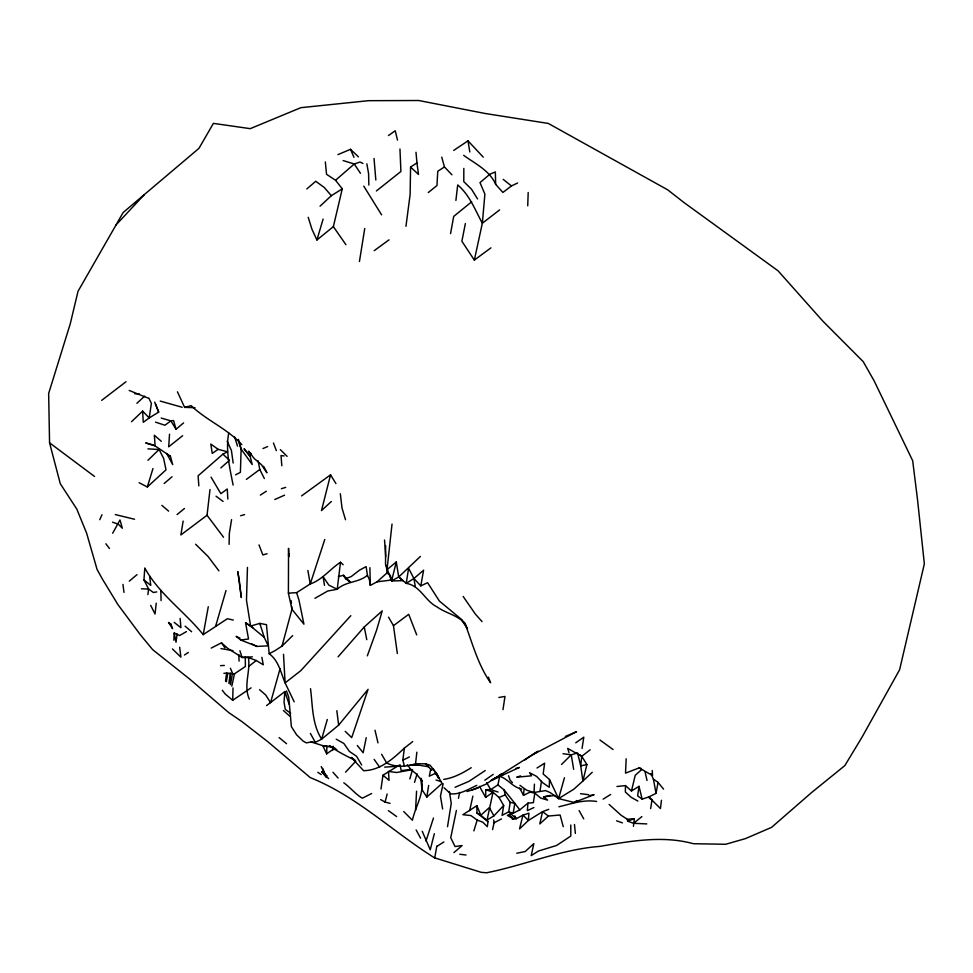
<?xml version="1.0" encoding="UTF-8"?>
<svg xmlns="http://www.w3.org/2000/svg" width="973" height="973" viewBox="0 0 973 973"><rect width="100%" height="100%" fill="white"/><g stroke="black" fill="none" stroke-linecap="round" stroke-linejoin="round"><path stroke-width="1.46" d="M463.829 168.426L463.793 181.635L471.491 189.188L477.573 198.954M385.649 545.561L385.527 564.376L391.584 580.954L402.956 580.662L398.699 576.989L396.303 561.956L387.023 569.631L392.034 524.046M247.458 567.393L246.485 600.268L250.596 626.065L264.315 637.424L267.453 644.321M550.317 795.391L543.712 796.851L547.592 800.122L540.611 798.03L534.846 793.117L533.35 802.664L527.974 803.102L519.801 809.889L513.185 813.221L508.745 811.786L502.08 815.362L503.698 805.486L498.991 797.495L493.019 792.229L485.649 797.41L485.746 789.662L490.72 789.626L498.091 792.034M616.967 786.5L625.481 785.6L625.359 792.01L631.295 797.41L637.874 801.047M229.105 544.357L229.336 533.423L231.586 519.618M421.309 778.424C424.921 792.8 415.362 806.459 412.406 820.263L403.71 811.555M251.083 687.862L232.705 700.268L233.021 687.935M537.023 768.001L544.612 763.209L543.165 773.985L549.49 779.482L549.283 787.291L542.618 782.657L536.634 776.418L529.507 772.671L531.513 775.809L516.736 777.208L520.616 775.907M334.919 748.091L326.685 753.844L326.916 745.792M527.731 205.814L528.193 192.484M415.568 810.254L416.566 791.207M173.851 640.258L174.24 632.985L179.604 635.527L186.463 631.586M415.994 152.25L416.955 162.917L410.57 167.052L410.132 194.466L405.96 226.308M519.971 785.32L526.466 790.112L533.995 792.496L534.445 784.141M633.423 826.357L634.36 818.646L627.366 819.315L621.005 815.167L609.134 804.452M169.521 434.201L168.694 446.814L182.644 435.697M147.872 594.625L148.614 589.018L143.955 579.932L144.795 568.001C159.11 594.199 184.663 611.579 203.211 634.639L227.378 618.731L233.289 620.069M266.578 705.583L284.834 691.596L284.031 702.214L285.296 709.378L290.696 713.294M527.974 803.102L527.354 810.643L533.897 807.554M533.654 792.873L530.103 792.119L523.523 795.318L524.009 789.444M343.165 564.741L340.514 562.272L337.205 589.285L327.779 590.988L314.936 598.322M210.01 489.504L207.042 515.264L180.869 534.943L183.155 521.078M332.851 750.122L333.228 746.194M626.174 758.782L625.517 773.121L639.152 767.904L641.292 768.512M590.161 749.794L581.745 756.325L580.699 765.873L582.912 781.015L573.778 789.249L558.575 798.59L550.134 792.557L545.549 790.599L533.995 792.496M381.623 754.294L386.719 763.063C395.78 767.417 406.228 766.858 415.568 763.732L416.858 752.202M455.899 200.438L457.711 184.919C469.679 195.135 475.055 209.84 482.34 223.243L474.338 260.095L461.883 241.255L465.374 223.535M661.47 800.28L660.448 808.527L648.821 796.936L642.144 799.137L637.619 795.853L639.018 786.342L631.477 790.976L625.481 785.6M156.252 603.199L155.035 613.999L150.681 605.34M404.452 766.201L402.834 760.181L404.379 748.091L412.686 741.596M177.11 633.995L176.028 642.229L174.24 632.985M225.517 681.064L226.575 673.17L234.481 673.839L245.391 666.469L245.281 656.933M228.898 683.46L230.285 673.073L230.455 684.676L232.511 673.255L230.382 668.22M488.02 821.54L487.327 826.673L482.803 822.197L477.196 820.093L470.932 815.556L462.868 814.717L476.855 805.693L480.844 815.228L488.02 821.54L476.989 813.002L476.855 805.693M380.978 789.042L382.973 775.226L398.869 765.35M540.039 790.891L541.487 781.258M364.741 228.509L359.438 261.53M502.98 709.658L504.987 696.437L498.894 697.471M499.684 776.101L497.933 784.883L504.099 789.906L505.206 794.88L510.168 802.336L508.745 811.786L516.262 818.731L522.963 815.106L528.923 813.185L528.388 820.458L519.546 828.887L522.963 815.106L528.388 820.458L542.557 811.652L548.772 809.329M582.061 748.444L583.788 737.193L575.736 742.813M211.202 648.079L221.479 642.825L227.864 648.468L242.034 657.432L248.37 657.541C250.766 671.382 243.189 685.673 249.343 699.149M420.774 778.412L421.99 789.577L426.794 797.082L428.679 785.418M513.185 813.221L514.814 803.321L504.099 789.906M436.804 846.133L434.724 857.943M226.368 681.745L227.84 673.231M456.41 810.4L450.73 837.729L455.036 846.522L462.102 845.561L453.917 852.603M461.749 619.631L439.37 601.034L427.597 582.693L420.798 585.88L423.596 570.202L413.902 578.509L406.203 583.362L398.699 576.989L391.584 580.954L390.319 575.14M203.211 634.639L208.283 606.726M650.365 798.553L648.821 796.936L656.045 793.36L658.04 782.365L653.406 779.093L650.901 773.62M450.548 233.617L453.698 216.407L471.686 201.8M233.119 485.089C229.81 468.135 225.42 450.256 228.728 432.997M650.633 808.599L652.092 799.611L649.392 798.395M458.465 798.31L459.645 792.399M447.531 826.673L451.253 803.345L449.368 791.523M366.225 737.704L363.16 752.749L357.273 745.476M430.808 768.743L429.3 776.186L435.332 773.401L437.218 775.372M231.817 686.184L234.481 673.839M443.129 783.703L440.453 796.133L442.63 808.989M492.593 829.58L494.065 822.793L493.7 819.971M325.335 161.907L326.539 174.289L335.539 180.26L342.277 188.835L333.362 226.624L316.918 240.003L311.992 229.324L308.21 217.295M469.643 810.655L472.878 796.157M631.477 790.976L635.235 775.323L641.827 769.436M579.677 754.622L581.745 756.325L586.901 764.547L582.912 781.015L592.241 772.307M391.584 580.954L396.303 561.956M239.99 638.203L236.123 636.33L240.708 640.003L248.541 639.006L245.549 622.744L250.596 626.065L259.767 623.389L266.456 624.678L269.193 653.759L275.225 650.511L282.036 646.084L291.936 609.28L291.657 606.349M434.335 833.703L430.248 849.806L422.233 831.331M390.064 803.357L385.065 802.08L387.145 794.004M280.09 668.609L270.555 702.664L265.775 695.063L259.584 689.675M335.916 483.569L330.552 474.824L321.479 510.618L331.343 501.509M589.2 795.707L594.102 794.661L574.07 802.457L558.575 798.59L564.462 777.719M327.317 719.473L321.637 739.152L315.337 742.387L311.19 741.985L306.313 742.873L303.077 741.049L296.643 734.846L291.377 726.649L288.75 697.288L286.463 690.915M215.678 626.077L226.004 590.514M409.815 778.911L412.528 769.619L396.68 772.513L388.47 771.419L389.054 780.358L382.973 775.226M316.918 240.003L323.109 219.071M414.522 782.377L417.076 773.949M139.127 482.73L147.337 486.974L152.98 468.5M473.863 830.893L477.196 820.093M324.763 539.516L310.253 583.946L296.607 592.654L288.397 593.129L288.555 548.346L288.75 555.461M425.979 841.098L433.471 818.074M367.332 655.851L376.563 630.285L382.243 610.862L364.255 626.965L338.057 656.86M99.745 519.679L101.995 514.741M116.042 224.933L78.022 291.292L70.251 323.839L48.65 393.469L49.562 442.837L60.29 483.727L76.794 509.074L86.633 533.204L97.081 569.46L102.189 578.728L117.928 604.61L140.562 635.028L152.664 649.648L189.759 679.13L228.874 712.698L241.73 721.443L267.611 741.535L310.265 777.609C356.763 796.267 392.63 831.562 434.517 857.821L481.258 872.343L486.646 872.757C524.739 865.228 561.02 849.368 599.988 846.376C630.699 841.049 662.844 835.272 693.433 843.725L725.736 844.272L745.5 838.592L771.589 827.354L811.628 792.509L844.832 765.605L862.005 737.206L899.599 669.765L924.35 563.878L917.551 499.842L912.674 460.703L874.058 380.711L863.185 361.615L822.611 320.895L778.084 270.835L684.128 202.652L667.66 189.808L548.298 123.437L485.004 113.464L418.755 100.511L368.536 100.681L300.864 107.675L250.243 128.655L213.391 123.376L198.978 148.334L123.097 212.564L116.042 224.933L144.284 194.673M112.686 533.192L119.983 520.008L122.343 528.23L118.28 524.143L112.515 522.185M310.533 688.689C312.686 705.79 312.005 724.07 321.637 739.152L338.653 725.14L368.074 689.334L351.703 737.619L345.22 731.331M345.561 772.173L355.814 761.19M485.746 789.662L493.019 792.229L487.047 820.008L493.919 815.885L503.698 805.486M350.827 615.678L300.876 670.592L285.101 682.912L294.211 701.837M420.385 556.434L398.699 576.989M561.543 764.474L571.248 754.805L577.597 752.932L580.699 765.873L586.901 764.547M282.036 646.084L292.678 635.612M147.957 460.29L159.086 449.502L163.598 458.344L166.018 469.825L147.337 486.974M426.794 797.082L442.314 783.216M131.537 421.686L142.642 411.117L149.197 417.928L158.684 412.114L154.719 402.104M320.044 206.179L331.343 195.695L342.277 188.835M136.901 403.296L144.661 396.145M548.407 816.043L539.784 823.961L542.557 811.652L548.407 816.043L560.107 815.009L563.245 826.685M338.324 576.661L343.42 575.274L345.561 578.692L351.204 576.575L359.536 570.142L366.116 566.59L367.441 575.311L369.351 579.519L370.324 585.393L377.038 581.83L386.938 573L386.378 565.508M404.379 748.091C393.031 758.855 379.981 770.494 363.622 770.689L351.314 757.432L354.987 760.241C345.914 755.851 337.278 751.411 329.154 745.61L336.792 749.599M220.847 467.916L229.409 460.302L222.926 454.148L198.103 475.821L198.833 485.892M335.539 180.26L354.281 163.987L359.998 162.029L362.953 163.464M306.811 188.944L315.739 181.282L324.362 187.558L331.343 195.695M164.169 483.484L172.039 476.77M129.275 581.173L136.974 574.654M161.202 418.074L170.895 420.859L176.004 429.239L183.593 422.914M177.062 514.583L184.432 508.502M376.417 190.963L400.912 171.455L399.964 149.027M428.254 192.581L436.962 185.539L437.753 171.284L444.43 166.942L441.754 157.103M627.366 819.315L627.694 821.163L633.581 823.304L641.864 816.602M499.611 209.913L482.34 223.243L484.895 194.126L480.005 182.62L489.869 174.216L495.342 171.941L495.671 184.371L502.907 192.459L511.457 185.94L517.587 182.997M249.137 666.091L256.264 660.521L263.269 664.778L261.871 657.322M101.678 400.365L126.004 381.732M258.088 460.752L259.803 469.46L246.388 479.385M301.581 495.902L330.552 474.824M340.514 562.272C330.042 569.01 322.343 579.823 310.253 583.946L307.869 570.421M397.337 653.442L393.469 625.675L408.721 614.328L416.712 634.919M474.338 260.095L490.915 247.872M485.247 770.555L468.925 781.343L455.048 787.303M374.191 250.681L389.018 239.845M388.47 135.551L395.22 130.747L397.507 140.088M483.253 157.139L468.001 140.842L453.698 150.438M496.729 777.099L485.405 784.433L471.856 790.003M499.052 775.469L501.387 773.839M484.809 780.237L493.202 774.386M218.134 449.331L212.248 453.406L210.813 444.065L218.134 449.331L227.536 451.776L222.926 454.148M498.906 775.785L493.226 779.531L538.13 751.132M574.07 802.457L577.038 800.499M184.469 655.011L188.324 652.469M524.715 760.01L536.914 751.934M497.933 784.883L490.72 789.626L486.67 782.669M260.326 495.099L266.31 491.243M437.035 846.291L443.907 841.961M603.126 799.149L610.618 794.479M471.212 767.697C462.807 773.036 453.673 777.962 443.7 779.397M515.763 768.402L519.424 767.454L491.304 780.346L495.099 778.072M367.441 575.311C358.344 582.936 345.987 581.112 337.205 589.285L328.825 585.101L323.085 576.685L324.496 585.381M501.509 818.913L494.065 822.793M532.863 754.647L576.563 731.66L565.313 736.476M391.693 578.923L389.042 580.334L377.038 581.83M510.545 814.024L507.395 815.41L513.622 818.974L516.262 818.731L514.79 815.861M235.563 474.836L240.392 472.367L241.134 449.052L238.421 439.395M496.364 777.828L503.479 774.228L491.304 780.346M274.787 499.502L284.554 495.184M402.834 760.181L409.438 756.945M476.782 785.369C468.512 789.176 460.29 794.613 450.779 793.859L444.029 787.765M371.662 793.518L362.297 798.201C355.279 794.029 350.377 787.534 343.797 782.803M358.465 156.872L350.511 149.319L337.947 154.61M262.978 448.529L267.636 446.558M498.991 797.495L505.206 794.88M627.694 821.163L634.36 818.646M466.991 791.535L478.254 787.984M281.379 488.701L285.709 487.388M558.891 806.775C571.346 803.807 583.484 799.356 596.619 801.46M240.599 515.739L244.551 514.62M267.101 553.746L262.844 554.926L259 544.904M177.439 391.803L184.615 407.371L191.122 405.644C206.641 420.506 227.5 428.777 241.851 444.649M156.738 591.9L153.369 592.508L148.614 589.018L141.426 588.811M224.349 665.447L220.506 665.654M512.272 819.169L513.622 818.974L509.049 814.559M543.712 796.851L555.024 795.464M240.708 640.003L256.981 646.425L267.563 645.865M384.676 767.125L399.623 766.152M415.568 763.732L425.529 763.854L429.969 765.131L436.318 773.012L441.414 782.316M223.875 673.28L226.575 673.17M252.335 656.86L242.034 657.432L239.917 650.73M516.785 853.236L525.213 851.509L533.836 843.627L531.209 855.62L538.41 851.047L556.592 845.476L570.81 836.05L570.798 825.007M422.16 781.222L416.894 774.52L410.801 769.351L401.18 770.652L399.964 764.669M325.566 745.805L322.878 745.817L326.685 753.844M409.84 765.252L419.399 765.277L428.631 766.748L425.529 763.854L431.866 770.361M134.761 393.749L139.297 393.87M184.615 407.371L195.026 407.699M182.17 407.273L160.204 401.071M633.581 823.304L646.802 823.912M147.908 448.869L159.086 449.502M459.755 854.27L466.043 854.999M563.051 753.722L571.248 754.805L573.644 769.29M580.516 793.676L588.604 794.722M284.043 455.96L281.015 455.559L281.817 465.739M332.657 747.288L323.45 745.853L311.19 741.985M220.968 648.59L232.924 650.669M510.168 802.336L514.814 803.321L519.801 809.889M168.232 455.68L170.397 456.167L172.695 464.632L166.687 453.454M115.313 514.571L134.517 519.254M153.442 445.026L145.707 442.91L155.108 445.962L170.397 456.167M343.128 160.569L354.281 163.987L360.448 173.303M436.026 779.993L440.964 781.55M155.498 422.136L164.911 425.25L170.895 420.859L173.595 420.543L176.004 429.239M616.566 820.811L622.416 822.878M499.271 776.138C507.76 778.534 512.589 787.376 521.674 789.042M248.37 657.541L256.264 660.521M488.41 677.135L490.599 682.791C478.084 664.997 472.61 643.773 465.045 623.669L467.502 628.838L461.689 620.056L465.07 623.486C457.48 615.094 445.853 613.258 436.877 606.824C425.031 600.9 420.348 585.551 406.203 583.362L408.611 568.305L413.902 578.509L420.798 585.88M147.969 398.066L129.202 390.453M251.521 643.798L256.981 646.425M581.745 756.325L567.709 748.407L569.023 752.701M336.232 739.176L343.846 743.457L349.368 751.387L356.556 756.289L361.652 764.936M380.698 799.599L385.065 802.08M476.989 813.002L480.844 815.228L489.358 807.554L493.919 815.885M326.964 775.688L321.649 771.625L326.66 777.561L323.328 773.146L328.606 778.607M463.671 155.339C475.286 163.78 489.784 170.567 495.671 184.371M286.573 743.725L279.117 737.583M386.938 573L389.188 574.423M317.806 772.307L321.175 774.557M639.152 767.904L652.542 775.554L652.226 770.47M245.549 622.744L252.81 627.682M94.539 476.466L49.562 442.837M388.409 810.643L396.656 816.578M599.952 739.991L613.075 749.538M345.561 578.692L350.207 582.073L343.42 575.274M232.705 700.268L225.116 693.931L222.306 690.258M216.055 496.194L223.109 501.46M174.191 622.367L180.893 627.682L180.139 618.39M503.163 179.336L511.457 185.94M143.955 579.932L150.766 585.381L149.647 576.125M269.193 653.759C278.619 660.485 280.893 672.817 285.101 682.912L283.508 654.318M185.113 626.174L191.62 631.732M161.883 505.352L168.609 511.129M161.323 441.304L154.342 435.259L155.108 445.962M283.411 710.558L289.492 715.921M410.57 167.052L418.499 174.459L416.955 162.917M251.46 454.038L248.516 451.217L254.427 458.757L261.469 464.705L266.918 472.817L263.598 466.286M195.622 544.235L208.064 556.483L218.901 570.847M280.346 449.635L287.108 456.373M512.467 782.669L510.071 780.176L508.526 775.736M444.43 166.942L451.934 174.799M172.428 648.955L180.905 657.14L179.664 647.203M250.11 456.252L244.187 448.93L250.11 456.252L252.226 464.547L241.134 449.052L238.543 441.195M482.061 621.613L475.347 614.06L463.16 596.473M332.997 772.282L338.105 778.072M207.042 515.264L223.522 537.218M658.04 782.365L663.55 789.139M345.938 244.722L333.362 226.624M105.862 543.773L109.426 548.48M407.346 764.717L410.801 769.351M374.119 759.354L379.689 767.211M479.531 786.391L485.649 797.41M221.479 642.825L224.872 647.836M363.744 186.123L381.598 214.838M388.519 617.137L393.469 625.675M433.167 768.938L438.349 777.95M579.081 810.582L583.727 818.865M211.056 477.147L220.847 493.688L227.268 488.993L227.84 499.064M310.387 733.447L315.337 742.387M416.128 829.945L420.579 838.167M519.643 788.033L523.523 795.318M436.318 773.012L438.981 778.193M259.803 469.46L264.34 478.534M558.575 798.59L549.49 779.482M289.2 704.355L284.834 691.596M148.808 398.066L151.387 403.369L149.197 417.928L143.262 422.306L142.642 411.117M321.236 766.554L325.091 774.52L322.72 768.402M227.147 441.158L231.404 450.414L233.167 463.014M350.511 149.319L353.965 157.322M155.449 403.99L158.684 412.114M264.315 637.424L259.767 623.389M273.462 443.007L276.332 450.633M296.607 592.654L298.93 599.952L303.929 624.18L291.936 609.28L288.397 593.129M234.602 436.913L237.509 446.108M345.524 519.74L342.022 508.076L340.331 493.725M639.018 786.342L642.144 799.137M375.006 730.224L377.974 742.849M645.038 771.82L647.045 780.504M364.255 626.965L366.785 639.662M653.406 779.093L656.045 793.36M366.857 163.817L368.585 173.608L368.84 185.089M413.902 578.509L415.337 586.841M468.001 140.842L469.801 151.958M123.985 592.399L122.951 584.408M375.821 180.005L374.033 158.441M336.828 710.704L338.653 725.14M574.471 824.484L575.359 833.411M291.109 600.511L291.377 603.43M384.542 540.027L385.697 556.507M288.726 556.665L288.616 553.734L288.713 556.58M238.847 654.513L239.078 661.129M160.825 590.343L161.092 600.621M369.898 567.685L370.324 585.393M170.907 624.155L168.499 622.44L172.549 628.631L170.907 624.155M239.249 580.078L237.813 571.601L241.316 597.544L239.249 580.078"/></g></svg>
